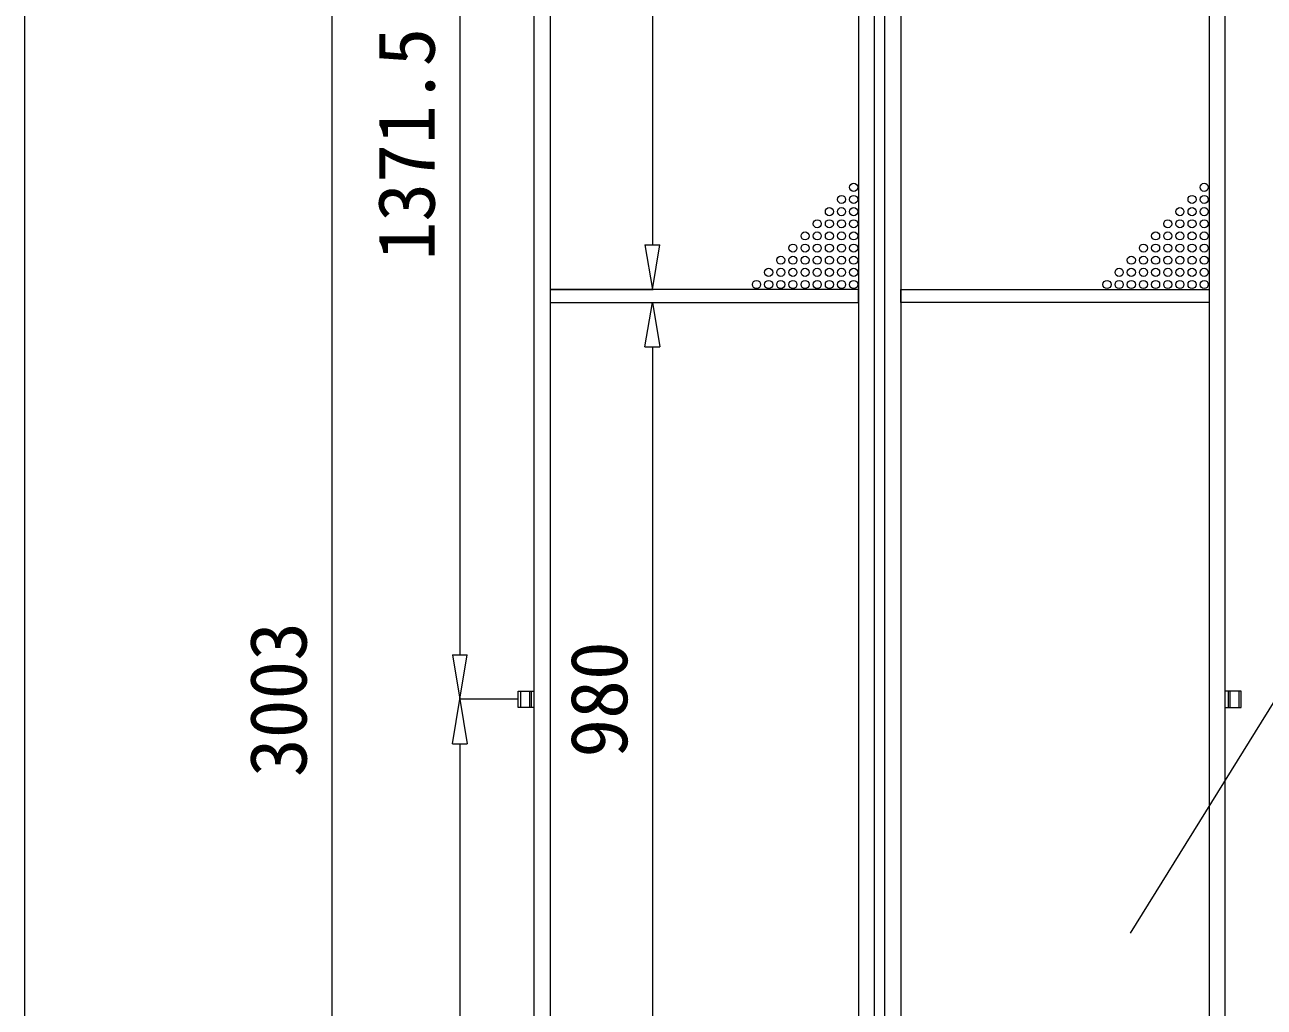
# Model space of a CAD drawing. Units: millimetres, scale not verified. Extents: x -16120 to 16120, y -26100 to 26100.
# Drawn here: x 11848 to 14296, y 13047 to 14987 of the extents above; entities that cross this region are included whole.
import ezdxf
from ezdxf.enums import TextEntityAlignment as Align

# ---------------------------------------------------------------- set-up
doc = ezdxf.new("R2010")
doc.units = ezdxf.units.MM
doc.header["$LTSCALE"] = 150
doc.linetypes.add('DASHED1', pattern=[1.8, 1.2, -0.6])
doc.layers.add('0-A_図面枠', color=134, linetype='Continuous', lineweight=18)
doc.styles.add('ＭＳ ゴシック', font='')
doc.styles.get('ＭＳ ゴシック').set_extended_font_data('MS Gothic')

msp = doc.modelspace()

# ---------------------------------------------------------------- linework, layer by layer
at = {"layer": '0-A_図面枠'}
for p, q in [((12454.3, 15969.5), (12454.3, 11340.7)), ((13087.6, 15944.7), (13087.6, 14552.7)), ((12707.3, 15761.5), (12707.3, 13743.1)), ((13072.9, 14552.7), (13087.6, 14464.7)), ((13072.9, 14552.7), (13102.3, 14552.7)), ((13087.6, 14464.7), (13102.3, 14552.7)), ((12887.6, 14464.7), (13089.2, 14464.7)), ((12887.6, 14439.1), (13089.2, 14439.1)), ((13072.9, 14351.1), (13087.6, 14439.1)), ((13087.6, 14439.1), (13102.3, 14351.1)), ((13072.9, 14351.1), (13102.3, 14351.1)), ((13087.6, 14351.1), (13087.6, 12959.1)), ((12692.6, 13743.1), (12707.3, 13655.1)), ((12692.6, 13743.1), (12722, 13743.1)), ((12707.3, 13655.1), (12722, 13743.1)), ((12848.3, 13671.1), (12848.3, 13639.1)), ((14224.8, 13671.1), (14224.8, 13639.1)), ((12692.6, 13567.1), (12707.3, 13655.1)), ((12820.8, 13655.1), (12705.7, 13655.1)), ((12820.8, 13655.1), (12705.7, 13655.1)), ((12707.3, 13655.1), (12722, 13567.1)), ((12692.6, 13567.1), (12722, 13567.1)), ((12707.3, 13567.1), (12707.3, 11548.7))]:
    msp.add_line(p, q, dxfattribs=at)
at = {"layer": '0-A_図面枠', "linetype": 'DASHED1'}
for p, q in [((12827.2, 13671.1), (12827.2, 13639.1)), ((12844.8, 13671.1), (12844.8, 13639.1)), ((14228.3, 13671.1), (14228.3, 13639.1)), ((14245.9, 13671.1), (14245.9, 13639.1))]:
    msp.add_line(p, q, dxfattribs=at)
at = {"layer": '0-A_図面枠'}
for points in [[(11848.1, 17398.1), (16040, 17398.1), (16040, 10702.7), (11848.1, 10702.7)], [(12854.4, 16057.5), (12886, 16057.5), (12886, 11252.7), (12854.4, 11252.7)], [(13526.4, 16057.5), (13494.8, 16057.5), (13494.8, 11252.7), (13526.4, 11252.7)], [(13546.7, 16057.5), (13578.3, 16057.5), (13578.3, 11252.7), (13546.7, 11252.7)], [(14218.7, 16057.5), (14187.1, 16057.5), (14187.1, 11252.7), (14218.7, 11252.7)], [(13494.8, 14464.7), (12886, 14464.7), (12886, 14439.1), (13494.8, 14439.1)], [(13578.3, 14464.7), (14187.1, 14464.7), (14187.1, 14439.1), (13578.3, 14439.1)]]:
    msp.add_lwpolyline(points, close=True, dxfattribs=at)
for points in [[(14032.1, 13193.3), (14341.4, 13691.9), (14341.9, 13691.9)], [(12854.4, 13639.1), (12822.4, 13639.1), (12822.4, 13671.1), (12854.4, 13671.1)], [(14218.7, 13639.1), (14250.7, 13639.1), (14250.7, 13671.1), (14218.7, 13671.1)]]:
    msp.add_lwpolyline(points, dxfattribs=at)
for centre in [(13485.2, 14666.3), (14177.5, 14666.3), (13461.2, 14642.3), (13485.2, 14642.3), (14153.5, 14642.3), (14177.5, 14642.3), (13437.2, 14618.3), (13461.2, 14618.3), (13485.2, 14618.3), (14129.5, 14618.3), (14153.5, 14618.3), (14177.5, 14618.3), (13413.2, 14594.3), (13437.2, 14594.3), (13461.2, 14594.3), (13485.2, 14594.3), (14105.5, 14594.3), (14129.5, 14594.3), (14153.5, 14594.3), (14177.5, 14594.3), (13389.2, 14570.3), (13413.2, 14570.3), (13437.2, 14570.3), (13461.2, 14570.3), (13485.2, 14570.3), (14081.5, 14570.3), (14105.5, 14570.3), (14129.5, 14570.3), (14153.5, 14570.3), (14177.5, 14570.3), (13365.2, 14546.3), (13389.2, 14546.3), (13413.2, 14546.3), (13437.2, 14546.3), (13461.2, 14546.3), (13485.2, 14546.3), (14057.5, 14546.3), (14081.5, 14546.3), (14105.5, 14546.3), (14129.5, 14546.3), (14153.5, 14546.3), (14177.5, 14546.3), (13341.2, 14522.3), (13365.2, 14522.3), (13389.2, 14522.3), (13413.2, 14522.3), (13437.2, 14522.3), (13461.2, 14522.3), (13485.2, 14522.3), (14033.5, 14522.3), (14057.5, 14522.3), (14081.5, 14522.3), (14105.5, 14522.3), (14129.5, 14522.3), (14153.5, 14522.3), (14177.5, 14522.3), (13317.2, 14498.3), (13341.2, 14498.3), (13365.2, 14498.3), (13389.2, 14498.3), (13413.2, 14498.3), (13437.2, 14498.3), (13461.2, 14498.3), (13485.2, 14498.3), (14009.5, 14498.3), (14033.5, 14498.3), (14057.5, 14498.3), (14081.5, 14498.3), (14105.5, 14498.3), (14129.5, 14498.3), (14153.5, 14498.3), (14177.5, 14498.3), (13293.2, 14474.3), (13317.2, 14474.3), (13341.2, 14474.3), (13365.2, 14474.3), (13389.2, 14474.3), (13413.2, 14474.3), (13437.2, 14474.3), (13461.2, 14474.3), (13485.2, 14474.3), (13985.5, 14474.3), (14009.5, 14474.3), (14033.5, 14474.3), (14057.5, 14474.3), (14081.5, 14474.3), (14105.5, 14474.3), (14129.5, 14474.3), (14153.5, 14474.3), (14177.5, 14474.3)]:
    msp.add_circle(centre, 8, dxfattribs=at)

# ---------------------------------------------------------------- texts
at = {"layer": '0-A_図面枠', "style": 'ＭＳ ゴシック'}
for s, p in [('1371.5', (12691.5, 14521.9)), ('3003', (12438.5, 13501.5)), ('980', (13071.8, 13539.9))]:
    msp.add_text(s, height=112.6, rotation=90, dxfattribs=at).set_placement(p, align=Align.BOTTOM_LEFT)

doc.saveas('drawing.dxf')
